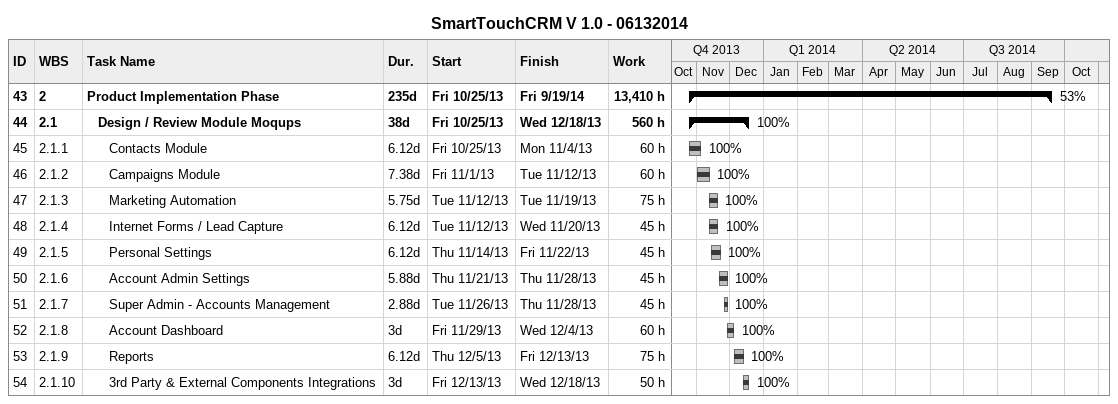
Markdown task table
SmartTouchCRM V 1.0 - 06132014

| ID | WBS | Task | Duration | Start | Finish | % complete | Work (h) |
|---|---|---|---|---|---|---|---|
| 43 | 2 | **Product Implementation Phase** | 235d | 2013-10-25 | 2014-09-19 | 53 | 13410 |
| 44 | 2.1 | **Design / Review Module Moqups** | 38d | 2013-10-25 | 2013-12-18 | 100 | 560 |
| 45 | 2.1.1 | Contacts Module | 6.12d | 2013-10-25 | 2013-11-04 | 100 | 60 |
| 46 | 2.1.2 | Campaigns Module | 7.38d | 2013-11-01 | 2013-11-12 | 100 | 60 |
| 47 | 2.1.3 | Marketing Automation | 5.75d | 2013-11-12 | 2013-11-19 | 100 | 75 |
| 48 | 2.1.4 | Internet Forms / Lead Capture | 6.12d | 2013-11-12 | 2013-11-20 | 100 | 45 |
| 49 | 2.1.5 | Personal Settings | 6.12d | 2013-11-14 | 2013-11-22 | 100 | 45 |
| 50 | 2.1.6 | Account Admin Settings | 5.88d | 2013-11-21 | 2013-11-28 | 100 | 45 |
| 51 | 2.1.7 | Super Admin - Accounts Management | 2.88d | 2013-11-26 | 2013-11-28 | 100 | 45 |
| 52 | 2.1.8 | Account Dashboard | 3d | 2013-11-29 | 2013-12-04 | 100 | 60 |
| 53 | 2.1.9 | Reports | 6.12d | 2013-12-05 | 2013-12-13 | 100 | 75 |
| 54 | 2.1.10 | 3rd Party & External Components Integrations | 3d | 2013-12-13 | 2013-12-18 | 100 | 50 |
